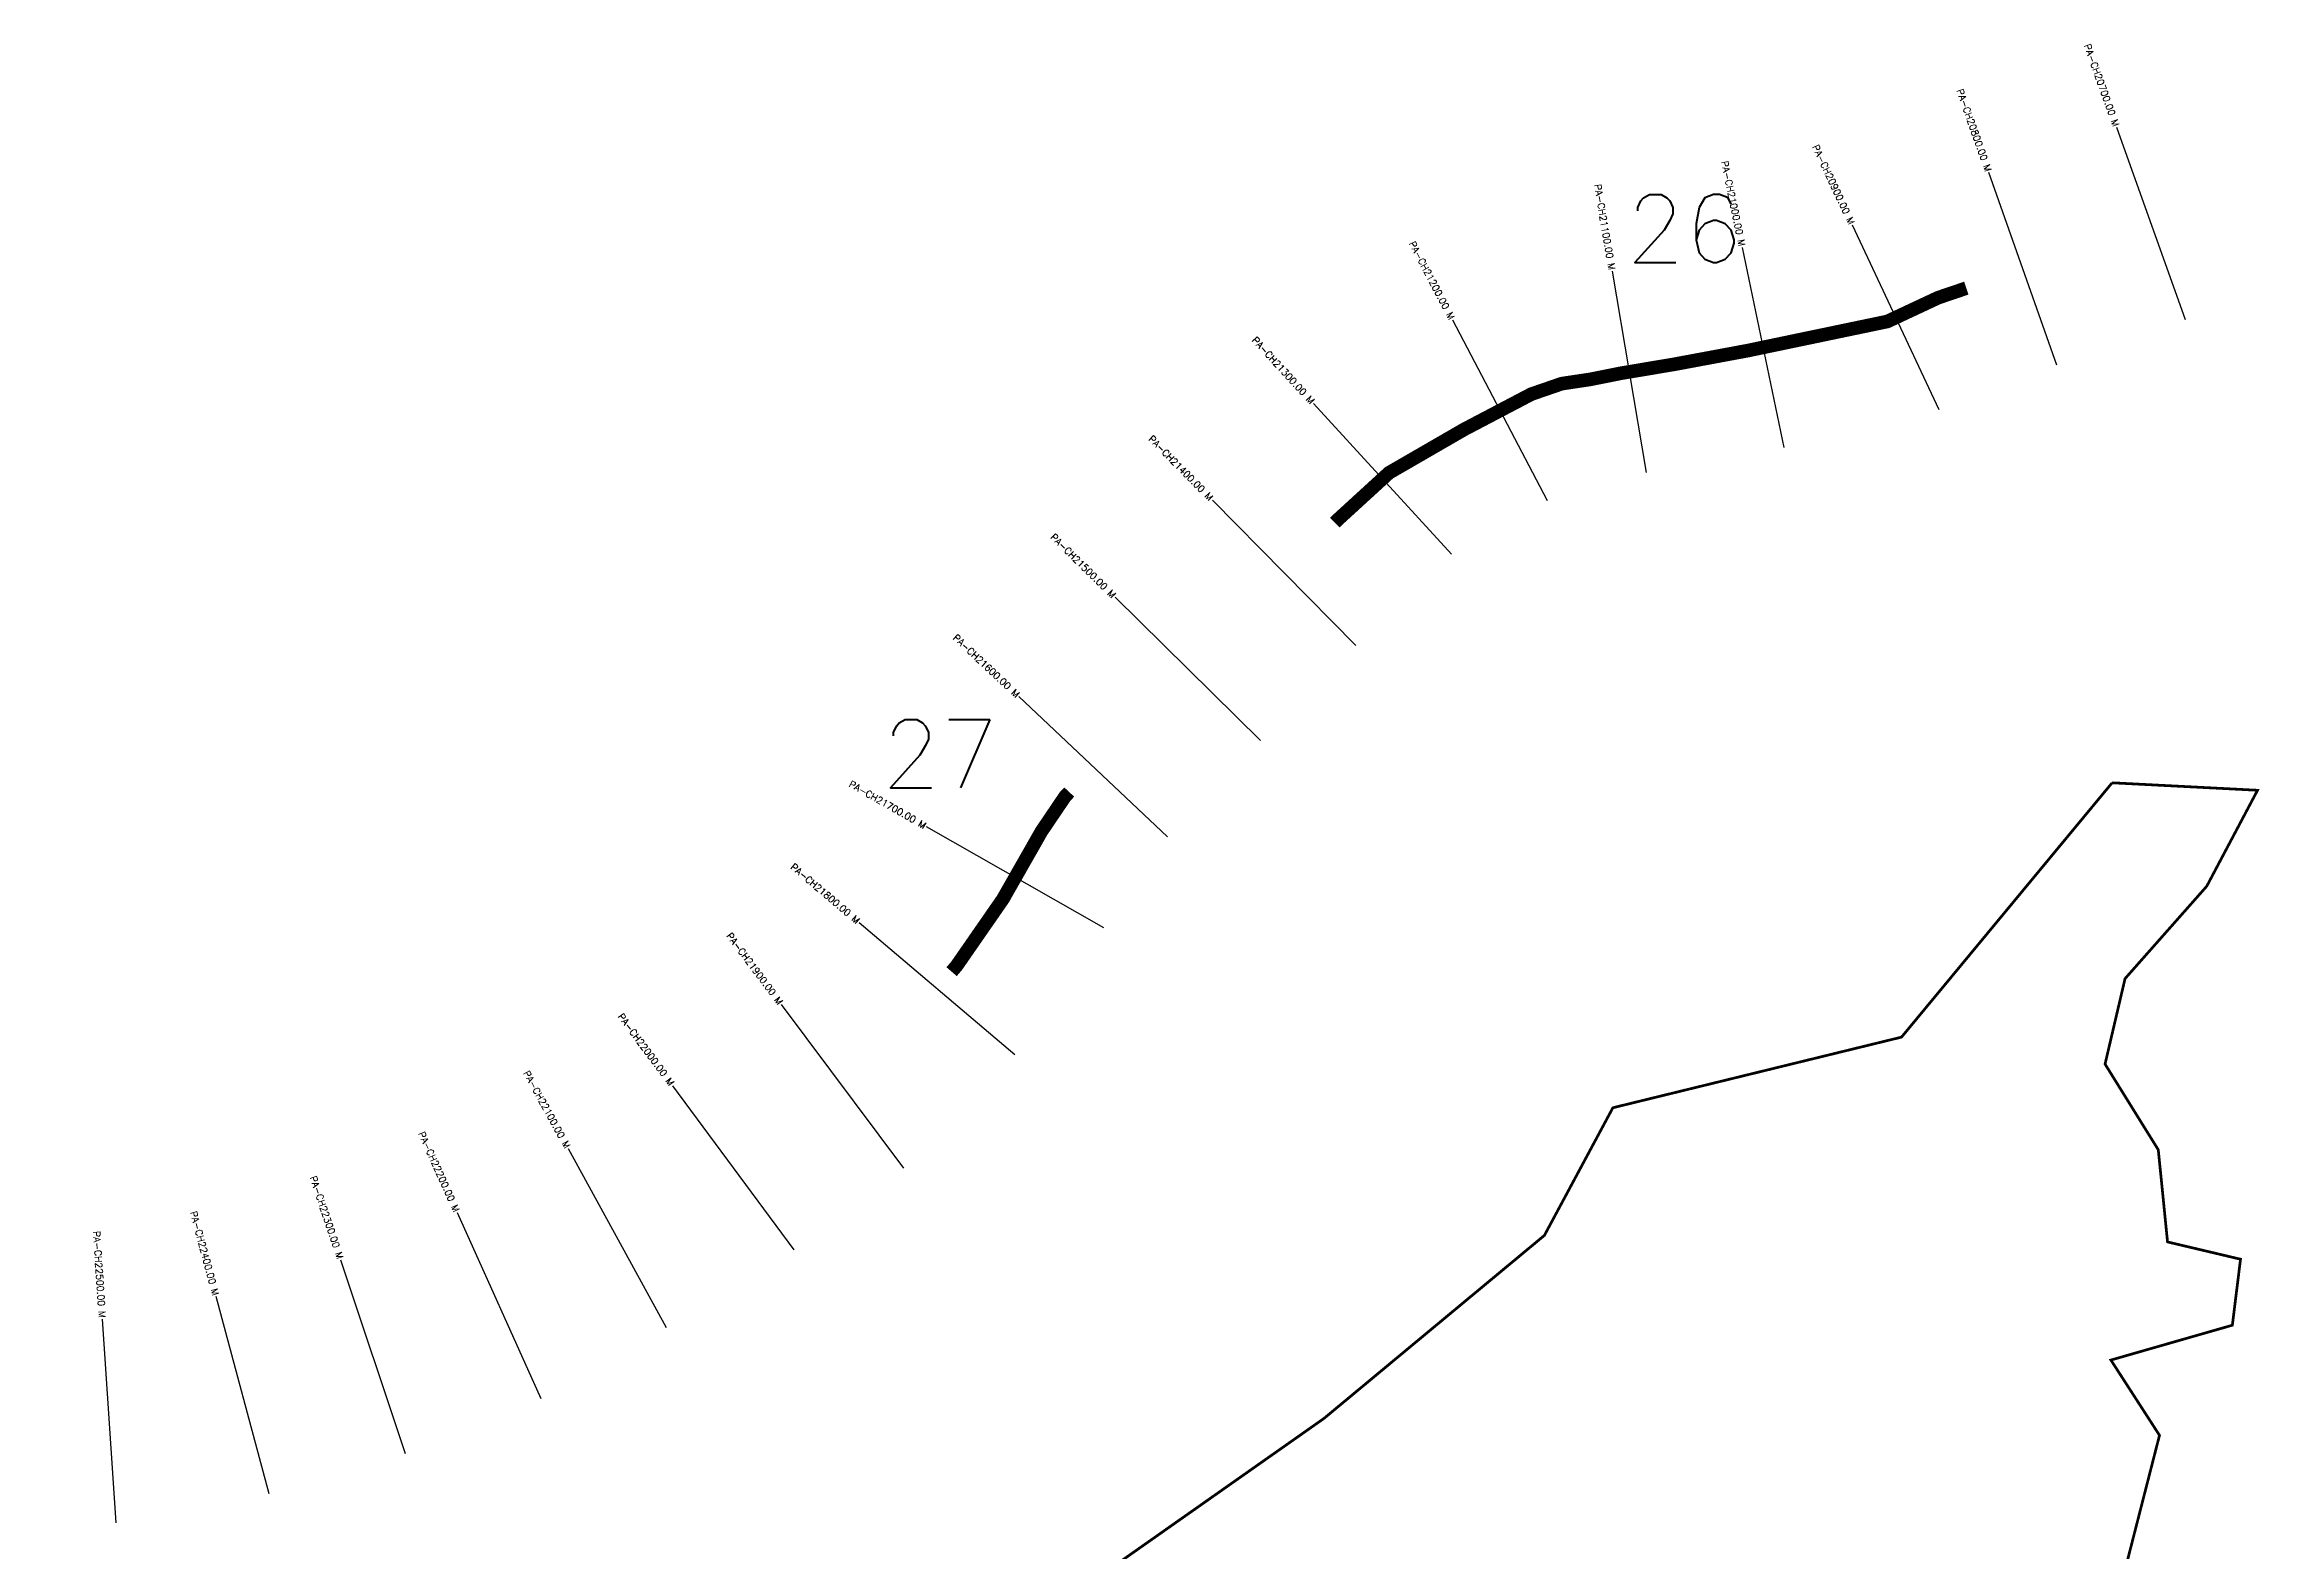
# Model space of a CAD drawing. Header units: metres. Extents: x 257943 to 260570, y 2207653 to 2209781.
# Drawn here: x 258943 to 260570, y 2208673 to 2209781 of the extents above; entities that cross this region are included whole.
import ezdxf
from ezdxf.enums import TextEntityAlignment as Align

# ---------------------------------------------------------------- set-up
doc = ezdxf.new("R2010")
doc.units = ezdxf.units.M
for name, color, linetype in [('ARTIFICIALLY PROTECTED', 4, 'Continuous'), ('CS', 134, 'Continuous'), ('CSMark', 6, 'Continuous')]:
    doc.layers.add(name, color=color, linetype=linetype)
doc.styles.get("Standard").update_dxf_attribs({"font": 'simplex.shx'})

msp = doc.modelspace()

# ---------------------------------------------------------------- linework, layer by layer
at = {"color": 6, "const_width": 2, "flags": 128}
for points in [[(258799.5, 2208348), (259218.9, 2208357.1), (259507.4, 2208351.2), (259615.4, 2208387.9), (259706, 2208450.8), (259574, 2208553.7), (259883, 2208771), (260044.9, 2208905.5), (260095.2, 2208999.3), (260307.2, 2209051.2), (260461.9, 2209238.1)], [(260461.9, 2209238.1), (260568.7, 2209232.6), (260531.4, 2209162.1), (260471.4, 2209094.2), (260456.7, 2209031.4), (260495.8, 2208968.4), (260502.6, 2208900.7), (260556.2, 2208888), (260550.2, 2208839.5), (260461, 2208813.9), (260496.7, 2208758.6), (260470.9, 2208657.9)]]:
    msp.add_lwpolyline(points, dxfattribs=at)
at = {"layer": 'ARTIFICIALLY PROTECTED', "const_width": 10, "flags": 128}
for points in [[(260354.8, 2209601.6), (260334.2, 2209594.6), (260296.8, 2209577.1), (260194.3, 2209555.7), (260140.6, 2209545.7), (260101.4, 2209539.1), (260078.9, 2209534.6), (260057.6, 2209531.4), (260035.3, 2209523.7), (259986, 2209497.8), (259930.8, 2209465.9), (259893, 2209431.3), (259891, 2209429.3)], [(259695.9, 2209231.3), (259692.8, 2209228), (259675.5, 2209202.4), (259647.2, 2209152.7), (259613.1, 2209103.5), (259609.5, 2209099.3)]]:
    msp.add_lwpolyline(points, dxfattribs=at)
at = {"layer": 'CS'}
for p, q in [((260515.8, 2209578.4), (260465.4, 2209719.7)), ((260421.2, 2209545), (260371.4, 2209686.5)), ((260334.9, 2209512.1), (260271.3, 2209647.9)), ((260221, 2209484.6), (260190.4, 2209631.5)), ((260119.8, 2209466.2), (260094.8, 2209614.1)), ((260047.1, 2209445.2), (259977.6, 2209578.1)), ((259976.6, 2209406.2), (259875.4, 2209516.8)), ((259906.4, 2209339.1), (259801, 2209445.9)), ((259836.4, 2209269.1), (259729.6, 2209374.4)), ((259768, 2209198.4), (259658.9, 2209301.4)), ((259721.3, 2209131.4), (259591, 2209205.7)), ((259656, 2209038.2), (259541.7, 2209135.3)), ((259574.4, 2208954.9), (259484.6, 2209075.1)), ((259493.9, 2208895), (259404.7, 2209015.5)), ((259400.1, 2208837.6), (259328.1, 2208969.2)), ((259308, 2208785.4), (259246.5, 2208922.2)), ((259208.4, 2208745.1), (259160.9, 2208887.4)), ((259108.2, 2208715.7), (259069.4, 2208860.5)), ((258995.8, 2208694.3), (258985.8, 2208844))]:
    msp.add_line(p, q, dxfattribs=at)

# ---------------------------------------------------------------- texts
at = {"char_height": 50, "attachment_point": 1}
for s, insert in [('26', (260104.9, 2209670.4)), ('27', (259558.2, 2209284.5))]:
    msp.add_mtext_dynamic_manual_height_columns(s, width=84.374, gutter_width=1, heights=[0], dxfattribs=dict(at, insert=insert))
at = {"layer": 'CSMark'}
for s, rotation, p in [('PA-CH20700.00 M', 289.6652, (260465, 2209720.6)), ('PA-CH20800.00 M', 289.3788, (260371.1, 2209687.5)), ('PA-CH20900.00 M', 295.0839, (260270.8, 2209648.8)), ('PA-CH21000.00 M', 281.7723, (260190.2, 2209632.5)), ('PA-CH21100.00 M', 279.5985, (260094.6, 2209615)), ('PA-CH21200.00 M', 297.6222, (259977.1, 2209579)), ('PA-CH21300.00 M', 312.4759, (259874.7, 2209517.6)), ('PA-CH21400.00 M', 314.6353, (259800.3, 2209446.6)), ('PA-CH21500.00 M', 315.4287, (259728.9, 2209375.1)), ('PA-CH21600.00 M', 316.6605, (259658.2, 2209302.1)), ('PA-CH21700.00 M', 330.2922, (259590.2, 2209206.2)), ('PA-CH21800.00 M', 319.6421, (259541, 2209136)), ('PA-CH21900.00 M', 306.7578, (259484, 2209075.9)), ('PA-CH22000.00 M', 306.52, (259404.1, 2209016.4)), ('PA-CH22100.00 M', 298.6888, (259327.6, 2208970)), ('PA-CH22200.00 M', 294.1823, (259246.1, 2208923.1)), ('PA-CH22300.00 M', 288.4517, (259160.6, 2208888.4)), ('PA-CH22400.00 M', 285.001, (259069.1, 2208861.5)), ('PA-CH22500.00 M', 273.8112, (258985.7, 2208845))]:
    msp.add_text(s, height=5, rotation=rotation, dxfattribs=at).set_placement(p, align=Align.MIDDLE_RIGHT)

doc.saveas('drawing.dxf')
